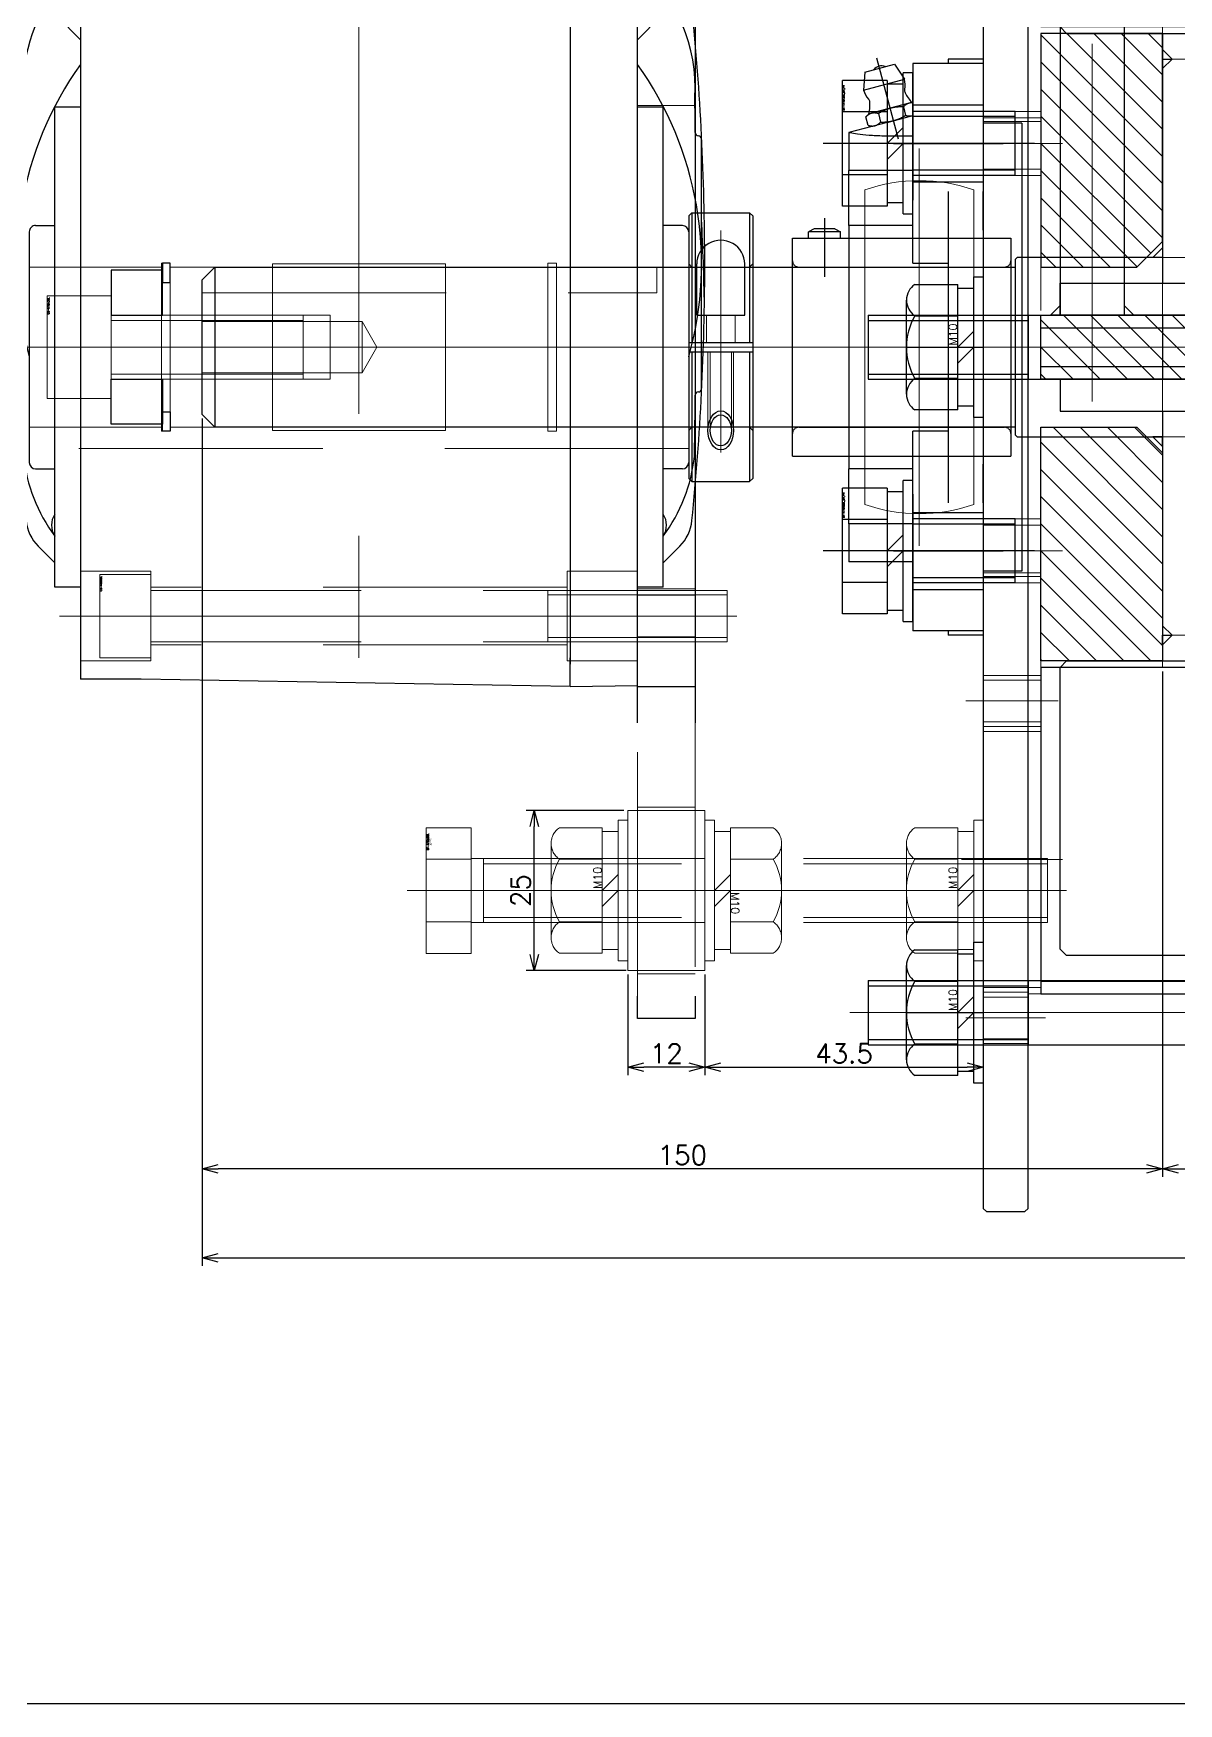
# Model space of a CAD drawing. Header units: millimetres. Extents: x -16130 to 36813, y -8099 to 27484.
# Drawn here: x 23289.6 to 23468.5, y 16775.7 to 17036.5 of the extents above; entities that cross this region are included whole.
import ezdxf

# ---------------------------------------------------------------- set-up
doc = ezdxf.new("R2010")
doc.units = ezdxf.units.MM
doc.header["$LTSCALE"] = 6
doc.header["$PDMODE"] = 99
doc.header["$PDSIZE"] = 1
doc.linetypes.add('CENTER2', pattern=[28.575, 19.05, -3.175, 3.175, -3.175])
doc.linetypes.add('HIDDEN', pattern=[9.525, 6.35, -3.175])
for name, color, linetype, lineweight in [('01_NORMAL', 7, 'Continuous', 25), ('04_HIDDEN', 2, 'HIDDEN', 13), ('05_CENTER', 4, 'CENTER2', 13), ('08_DIM', 3, 'Continuous', 13)]:
    doc.layers.add(name, color=color, linetype=linetype, lineweight=lineweight)
doc.layers.add('10_DRAFT', color=8, linetype='Continuous', lineweight=0, plot=False)
doc.layers.add('HIDDEN', color=3, linetype='HIDDEN')
doc.styles.add('KSS_TXT', font='txt.shx', dxfattribs={"bigfont": 'extfont2.shx'})
doc.styles.add('KSS_TXT_L', font='txt.shx', dxfattribs={"height": 3, "bigfont": 'extfont2.shx'})
doc.dimstyles.new('KSS_DIM', dxfattribs={"dimtxt": 3, "dimasz": 2.5, "dimexe": 1.25, "dimexo": 0.625, "dimtad": 1, "dimdsep": 46, "dimtxsty": 'KSS_TXT', "dimblk": 'OPEN30', "dimcen": 0, "dimazin": 2, "dimtfac": 0.75, "dimtmove": 0, "dimatfit": 3, "dimldrblk": 'OPEN30', "dimfxl": 1, "dimtolj": 1, "dimarcsym": 0})

# ---------------------------------------------------------------- blocks, each defined once
blk = doc.blocks.new('A$C3AF81C96_1_1_1')
for p, q in [((-4, 49), (-4, 10)), ((144, 10), (144, 49)), ((-4, -10), (-4, -49)), ((144, -49), (144, -10))]:
    blk.add_line(p, q)
at = {"color": 0}
for p, q in [((-154, 10.5), (-152, 12.5)), ((-154, -10.5), (-154, 10.5)), ((-152, 12.5), (-27, 12.5)), ((-152, 12.5), (-152, -12.5)), ((27.5, 12.5), (27, 12)), ((27, 10), (27, 12)), ((27, 12), (33, 12)), ((27.5, 12.5), (32.5, 12.5)), ((33, 12), (32.5, 12.5)), ((33, 12), (33, 10)), ((107.5, 12.5), (107, 12)), ((107, 10), (107, 12)), ((107, 12), (113, 12)), ((107.5, 12.5), (112.5, 12.5)), ((113, 12), (112.5, 12.5)), ((113, 12), (113, 10)), ((207, 12.5), (207, -12.5)), ((-4, 5), (-4, -5)), ((144, 5), (144, -5)), ((27, -10), (27, -12)), ((33, -12), (33, -10)), ((107, -10), (107, -12)), ((113, -12), (113, -10)), ((-152, -12.5), (-154, -10.5)), ((-27, -12.5), (-152, -12.5)), ((27, -12), (33, -12)), ((27.5, -12.5), (27, -12)), ((27.5, -12.5), (32.5, -12.5)), ((33, -12), (32.5, -12.5)), ((107, -12), (113, -12)), ((107.5, -12.5), (107, -12)), ((107.5, -12.5), (112.5, -12.5)), ((113, -12), (112.5, -12.5))]:
    blk.add_line(p, q, dxfattribs=at)
for points in [[(159, 95), (-19, 95), (-20, 94), (-20, 50), (-19, 49), (159, 49), (160, 50), (160, 94)], [(-20, 10), (160, 10), (160, 5), (-20, 5)], [(-20, -10), (160, -10), (160, -5), (-20, -5)], [(159, -95), (-19, -95), (-20, -94), (-20, -50), (-19, -49), (159, -49), (160, -50), (160, -94)]]:
    blk.add_lwpolyline(points, close=True, dxfattribs=at)
at = {"color": 3}
for points in [[(-4, 45), (-2.5, 45), (-4, 46.5), (-4, 46.5)], [(-4, 45), (-2.5, 45), (-4, 43.5), (-4, 43.5)], [(144, 45), (142.5, 45), (144, 46.5), (144, 46.5)], [(144, 45), (142.5, 45), (144, 43.5), (144, 43.5)], [(-4, 14), (-5.5, 14), (-4, 15.5), (-4, 15.5)], [(144, 14), (145.5, 14), (144, 15.5), (144, 15.5)], [(-4, -14), (-5.5, -14), (-4, -15.5), (-4, -15.5)], [(144, -14), (145.5, -14), (144, -15.5), (144, -15.5)], [(-4, -45), (-2.5, -45), (-4, -43.5), (-4, -43.5)], [(144, -45), (142.5, -45), (144, -43.5), (144, -43.5)], [(-4, -45), (-2.5, -45), (-4, -46.5), (-4, -46.5)], [(144, -45), (142.5, -45), (144, -46.5), (144, -46.5)]]:
    blk.add_lwpolyline(points, close=True, dxfattribs=at)
at = {"color": 0}
for points in [[(-4, 14), (-26.7, 14), (-27, 13.7), (-27, -13.7), (-26.7, -14), (-4, -14)], [(144, 14), (166.7, 14), (167, 13.7), (167, -13.7), (166.7, -14), (144, -14)], [(167, 12.5), (207, 12.5), (209, 10.5), (209, -10.5), (207, -12.5), (167, -12.5)]]:
    blk.add_lwpolyline(points, dxfattribs=at)
for centre in [(30, 70), (110, 70), (30, -70), (110, -70)]:
    blk.add_circle(centre, 3, dxfattribs=at)
at = {"layer": '04_HIDDEN'}
for p, q in [((144, 50), (-4, 50)), ((-4, 50), (-4, 49)), ((144, 50), (144, 49)), ((-4, 45), (1, 45)), ((1, 45), (1, -45)), ((139, 45), (139, -45)), ((144, 45), (139, 45)), ((139, 42.7), (1, 42.7)), ((-4, 14), (1, 14)), ((144, 14), (139, 14)), ((-83, 8.5), (-83, 12.5)), ((-154, 8.5), (-83, 8.5)), ((-4, 10), (-4, 5)), ((27, 10), (27, -10)), ((33, 10), (33, -10)), ((107, 10), (107, -10)), ((113, 10), (113, -10)), ((144, 10), (144, 5)), ((-154, 5), (-134, 5)), ((-154, 4), (-129, 4)), ((-134, -5), (-134, 5)), ((-129, -4), (-129, 4)), ((-129, 4), (-126.69, 0)), ((-126.69, 0), (-129, -4)), ((-154, -4), (-129, -4)), ((-154, -5), (-134, -5)), ((-4, -10), (-4, -5)), ((144, -10), (144, -5)), ((-4, -14), (1, -14)), ((144, -14), (139, -14)), ((139, -42.7), (1, -42.7)), ((-4, -45), (1, -45)), ((144, -45), (139, -45)), ((-4, -50), (-4, -49)), ((144, -50), (144, -49)), ((144, -50), (-4, -50))]:
    blk.add_line(p, q, dxfattribs=at)
for points in [[(1, 15), (139, 15)], [(139, -15), (1, -15)]]:
    blk.add_lwpolyline(points, dxfattribs=at)
for points in [[(20, 5), (40, 5), (40, -5), (20, -5)], [(120, 5), (100, 5), (100, -5), (120, -5)]]:
    blk.add_lwpolyline(points, close=True, dxfattribs=at)
for centre in [(30, 70), (110, 70), (30, -70), (110, -70)]:
    blk.add_circle(centre, 10, dxfattribs=at)
at = {"layer": '05_CENTER'}
for p, q in [((70, -100.5), (70, 100.5)), ((30, 57), (30, 83)), ((110, 57), (110, 83)), ((17, 70), (43, 70)), ((123, 70), (97, 70)), ((30, -14.51), (30, 14.51)), ((110, -14.51), (110, 14.51)), ((-156.79, 0), (212.93, 0)), ((30, -57), (30, -83)), ((110, -57), (110, -83)), ((17, -70), (43, -70)), ((123, -70), (97, -70))]:
    blk.add_line(p, q, dxfattribs=at)
at = {"layer": '08_DIM'}
for points in [[(27, 10), (25.5, 10), (25.5, 10), (27, 11.5)], [(33, 10), (34.5, 10), (34.5, 10), (33, 11.5)], [(107, 10), (105.5, 10), (105.5, 10), (107, 11.5)], [(113, 10), (114.5, 10), (114.5, 10), (113, 11.5)], [(27, -10), (25.5, -10), (25.5, -10), (27, -11.5)], [(33, -10), (34.5, -10), (34.5, -10), (33, -11.5)], [(107, -10), (105.5, -10), (105.5, -10), (107, -11.5)], [(113, -10), (114.5, -10), (114.5, -10), (113, -11.5)]]:
    blk.add_lwpolyline(points, close=True, dxfattribs=at)
blk = doc.blocks.new('_Open30')
at = {"color": 0, "linetype": 'ByBlock', "lineweight": -2}
for p, q in [((-1, 0.27), (0, 0)), ((0, 0), (-1, -0.27)), ((0, 0), (-1, 0))]:
    blk.add_line(p, q, dxfattribs=at)
blk = doc.blocks.new('*D3611')
at = {"layer": '08_DIM', "color": 0, "lineweight": -2, "transparency": 16777216}
for p, q in [((23465.98, 16936.91), (23465.98, 16857.98)), ((23613.98, 16936.91), (23613.98, 16857.98)), ((23468.48, 16859.23), (23611.48, 16859.23))]:
    blk.add_line(p, q, dxfattribs=at)
at = {"layer": 'Defpoints', "color": 0, "transparency": 16777216}
for p in [(23465.98, 16937.53), (23613.98, 16937.53), (23613.98, 16859.23)]:
    blk.add_point(p, dxfattribs=at)
at = {"layer": '08_DIM', "color": 0, "lineweight": -2, "transparency": 16777216, "xscale": 2.5, "yscale": 2.5, "zscale": 2.5, "rotation": 180}
blk.add_blockref('_Open30', (23465.98, 16859.23), dxfattribs=at)
at = {"layer": '08_DIM', "color": 0, "lineweight": -2, "transparency": 16777216, "xscale": 2.5, "yscale": 2.5, "zscale": 2.5}
blk.add_blockref('_Open30', (23613.98, 16859.23), dxfattribs=at)
at = {"layer": '08_DIM', "color": 0, "transparency": 16777216, "insert": (23539.98, 16861.35), "char_height": 3, "attachment_point": 5, "style": 'KSS_TXT'}
blk.add_mtext('\\A1;148', dxfattribs=at)
blk = doc.blocks.new('*D3615')
at = {"layer": '08_DIM', "color": 0, "lineweight": -2, "transparency": 16777216}
for p, q in [((23315.98, 16976.41), (23315.98, 16857.98)), ((23465.98, 16936.91), (23465.98, 16857.98)), ((23463.48, 16859.23), (23318.48, 16859.23))]:
    blk.add_line(p, q, dxfattribs=at)
at = {"layer": 'Defpoints', "color": 0, "transparency": 16777216}
for p in [(23315.98, 16977.03), (23465.98, 16937.53), (23315.98, 16859.23)]:
    blk.add_point(p, dxfattribs=at)
at = {"layer": '08_DIM', "color": 0, "lineweight": -2, "transparency": 16777216, "xscale": 2.5, "yscale": 2.5, "zscale": 2.5, "rotation": 180}
blk.add_blockref('_Open30', (23315.98, 16859.23), dxfattribs=at)
at = {"layer": '08_DIM', "color": 0, "lineweight": -2, "transparency": 16777216, "xscale": 2.5, "yscale": 2.5, "zscale": 2.5}
blk.add_blockref('_Open30', (23465.98, 16859.23), dxfattribs=at)
at = {"layer": '08_DIM', "color": 0, "transparency": 16777216, "insert": (23390.98, 16861.35), "char_height": 3, "attachment_point": 5, "style": 'KSS_TXT'}
blk.add_mtext('\\A1;150', dxfattribs=at)
blk = doc.blocks.new('*D3616')
at = {"layer": '08_DIM', "color": 0, "lineweight": -2, "transparency": 16777216}
for p, q in [((23315.98, 16976.41), (23315.98, 16844.06)), ((23678.98, 16976.41), (23678.98, 16844.06)), ((23318.48, 16845.31), (23676.48, 16845.31))]:
    blk.add_line(p, q, dxfattribs=at)
at = {"layer": 'Defpoints', "color": 0, "transparency": 16777216}
for p in [(23315.98, 16977.03), (23678.98, 16977.03), (23678.98, 16845.31)]:
    blk.add_point(p, dxfattribs=at)
at = {"layer": '08_DIM', "color": 0, "lineweight": -2, "transparency": 16777216, "xscale": 2.5, "yscale": 2.5, "zscale": 2.5, "rotation": 180}
blk.add_blockref('_Open30', (23315.98, 16845.31), dxfattribs=at)
at = {"layer": '08_DIM', "color": 0, "lineweight": -2, "transparency": 16777216, "xscale": 2.5, "yscale": 2.5, "zscale": 2.5}
blk.add_blockref('_Open30', (23678.98, 16845.31), dxfattribs=at)
at = {"layer": '08_DIM', "color": 0, "transparency": 16777216, "insert": (23497.48, 16847.44), "char_height": 3, "attachment_point": 5, "style": 'KSS_TXT'}
blk.add_mtext('\\A1;363', dxfattribs=at)
blk = doc.blocks.new('GM-SHYF-RH 0.2kW、1／30、200V、60Hzc')
at = {"color": 0}
for p, q in [((18.5, 52.99), (8, 52.81)), ((8, 52.81), (8, -73.81)), ((18.5, 53.01), (18.5, 48.5)), ((18.5, 53), (85.5, 51.83)), ((85.5, 51.83), (95, 51.83)), ((95, -59.28), (95, 51.83)), ((18.5, -64.89), (18.5, 49.51)), ((4, 37.5), (4, -37.5)), ((4, 37.5), (8, 37.5)), ((95, 37.49), (99, 37.49)), ((99, 37.49), (99, -37.49)), ((4, 33.69), (1.41, 31.1)), ((99, 33.69), (101.59, 31.1)), ((1, 19), (4, 19)), ((102, 19), (99, 19)), ((0, -18), (0, 18)), ((103, -18), (103, 18)), ((-2, 6.5), (-2, -32.5)), ((105, -32.5), (105, 7.01)), ((1, -19), (4, -19)), ((102, -19), (99, -19)), ((4, -37.5), (8, -37.5)), ((95, -37.49), (99, -37.49)), ((8, -48.01), (4.35, -51.67)), ((95, -48.01), (98.65, -51.67)), ((8, -63.69), (1.41, -57.1)), ((95, -63.69), (101.59, -57.1)), ((95, -72.85), (95, -59.28)), ((18.5, -74.02), (18.5, -64.89)), ((18.5, -74.02), (18.5, -69.51)), ((18.5, -74.02), (85.5, -72.85)), ((81.5, -72.92), (81.5, -93.94)), ((85.5, -72.85), (95, -72.85)), ((19.25, -74), (8, -73.81)), ((21.5, -73.97), (21.5, -93.94)), ((49, -99.99), (49, -100.5)), ((49, -100.5), (54, -100.5)), ((54, -99.99), (54, -100.5))]:
    blk.add_line(p, q, dxfattribs=at)
for centre, radius, start, end in [((24, 14.5), 25, 143.1301, 174.2698), ((6.08, 26.43), 6.6, 135, 174.2563), ((6.47, 27.79), 3, 145.3407, 214.6593), ((96.53, 27.79), 3, 325.3407, 34.6593), ((79, 14.5), 25, 5.7302, 36.8699), ((96.92, 26.43), 6.6, 5.7437, 45), ((398.1, -13), 400.6, 174.2563, 180), ((-295.1, -13), 400.6, 0, 5.7437), ((1, 18), 1, 90, 180), ((102, 18), 1, 0, 90), ((399, 7), 400, 178.568, 179.9285), ((-296, 7), 400, 0.053, 1.432), ((-1.5, 6.5), 0.5, 90, 180), ((-1.5, 7.5), 0.5, 270, 0), ((104.5, 7.5), 0.5, 180, 270), ((104.5, 6.5), 0.5, 0, 90), ((51.5, -13), 53.5, 164.2841, 215.6016), ((51.5, -13), 53.5, 324.3984, 15.7159), ((398.1, -13), 400.6, 179.0703, 180), ((398.1, 0), 400.6, 180.9297, 182.8629), ((-295.1, 0), 400.6, 357.1371, 359.0703), ((398.1, -13), 400.6, 180, 185.7437), ((1, -18), 1, 180, 270), ((102, -18), 1, 270, 0), ((-1.5, -32.5), 0.5, 180, 270), ((-1.5, -33.5), 0.5, 0, 90), ((399, -33), 400, 180.0715, 180.8595), ((-295.1, -13), 400.6, 354.2563, 357.1371), ((-296, -33), 400, 358.568, 359.9285), ((104.5, -33.5), 0.5, 90, 180), ((104.5, -32.5), 0.5, 270, 0), ((24, -40.5), 25, 176.5614, 230.2082), ((79, -40.5), 25, 309.7918, 354.2698), ((6.47, -53.79), 3, 135, 217.1625), ((96.53, -53.79), 3, 322.8375, 45), ((6.08, -52.43), 6.6, 185.7437, 225), ((96.92, -52.43), 6.6, 315, 354.2563), ((8.41, -56.02), 3, 224.8696, 262.1781), ((94.59, -56.02), 3, 277.8219, 315.1304), ((26.5, -93.94), 5, 180, 265.1386), ((76.5, -93.94), 5, 274.8614, 0), ((51.5, 200), 300, 265.1386, 274.8614)]:
    blk.add_arc(centre, radius, start, end, dxfattribs=at)
at = {"layer": '04_HIDDEN', "color": 0}
for p, q in [((8, 49), (19, 49)), ((19, 35), (19, 49)), ((84, 35), (84, 49)), ((95, 49), (84, 49)), ((19, 46.5), (84, 46.5)), ((19, 37.5), (84, 37.5)), ((8, 35), (19, 35)), ((95, 35), (84, 35)), ((0, 15.8), (103, 15.8)), ((20.65, 13.1), (22, 13.1)), ((20.65, -13.1), (20.65, 13.1)), ((22, -13.1), (22, 13.1)), ((82.35, 13.1), (81, 13.1)), ((81, -13.1), (81, 13.1)), ((82.35, -13.1), (82.35, 13.1)), ((0, 12.5), (20.65, 12.5)), ((22, 12.5), (38, 12.5)), ((38, -13), (38, 13)), ((38, 13), (65, 13)), ((65, -13), (65, 13)), ((65, 12.5), (81, 12.5)), ((82.35, 12.5), (103, 12.5)), ((0, -12.5), (20.65, -12.5)), ((22, -12.5), (38, -12.5)), ((38, -13), (65, -13)), ((65, -12.5), (81, -12.5)), ((82.35, -12.5), (103, -12.5)), ((20.65, -13.1), (22, -13.1)), ((82.35, -13.1), (81, -13.1)), ((8, -56), (19, -56)), ((19, -70), (19, -56)), ((95, -56), (84, -56)), ((84, -70), (84, -56)), ((19, -58.5), (84, -58.5)), ((19, -67.5), (84, -67.5)), ((8, -70), (19, -70)), ((95, -70), (84, -70))]:
    blk.add_line(p, q, dxfattribs=at)
at = {"layer": '05_CENTER', "color": 0}
for p, q in [((51.5, -103.88), (51.5, 55.94)), ((4.75, 42), (98.25, 42)), ((-7.65, 0), (110.65, 0)), ((4.75, -63), (98.25, -63))]:
    blk.add_line(p, q, dxfattribs=at)
blk = doc.blocks.new('FWSSS-D24-V10.0-T8.0a')
at = {"color": 0}
for points in [[(0, 5), (8, 5), (8, 12), (0, 12)], [(0, -5), (8, -5), (8, -12), (0, -12)]]:
    blk.add_lwpolyline(points, close=True, dxfattribs=at)
at = {"layer": '10_DRAFT'}
blk.add_line((0, 0), (8, 0), dxfattribs=at)
blk = doc.blocks.new('RTWS25a')
at = {"color": 0}
for points in [[(0, 13.1), (1.2, 13.1), (1.2, 10.1), (0, 10.1)], [(0, -13.1), (1.2, -13.1), (1.2, -10.1), (0, -10.1)]]:
    blk.add_lwpolyline(points, close=True, dxfattribs=at)
at = {"layer": '10_DRAFT'}
blk.add_line((1.2, 0), (0, 0), dxfattribs=at)
blk = doc.blocks.new('A$C7C3766F9_1_1_1')
at = {"color": 0, "linetype": 'CENTER2'}
blk.add_line((0, -31.5), (0, 11.5), dxfattribs=at)
at = {"color": 0}
for p, q in [((8, 10), (-8, 10)), ((-8, 10), (-8, 0)), ((8, 0), (8, 10)), ((8, 0), (-8, 0))]:
    blk.add_line(p, q, dxfattribs=at)
at = {"color": 0, "linetype": 'HIDDEN'}
for p, q in [((-5, -30), (-5, 0)), ((-4.19, -30), (-4.19, 0)), ((4.19, -30), (4.19, 0)), ((5, -30), (5, 0)), ((-5, -30), (5, -30))]:
    blk.add_line(p, q, dxfattribs=at)
at = {"layer": '10_DRAFT', "style": 'KSS_TXT_L'}
blk.add_text('CS-M10x30L', height=0.3, dxfattribs=at).set_placement((5.13, 9.66))
blk = doc.blocks.new('A$C39D95BAC')
at = {"color": 0}
for p, q in [((6.5, 8), (-6.5, 8)), ((-6.5, 8), (-6.5, 0)), ((6.5, 0), (6.5, 8)), ((6.5, 0), (-6.5, 0))]:
    blk.add_line(p, q, dxfattribs=at)
at = {"color": 0, "linetype": 'CENTER2'}
blk.add_line((0, -91.5), (0, 9.5), dxfattribs=at)
at = {"color": 0, "linetype": 'HIDDEN'}
for p, q in [((-4, -90), (-4, 0)), ((4, -90), (4, 0)), ((-4, -62), (4, -62)), ((-3.32, -90), (-3.32, -62)), ((3.32, -90), (3.32, -62)), ((-4, -90), (4, -90))]:
    blk.add_line(p, q, dxfattribs=at)
at = {"layer": '10_DRAFT', "style": 'KSS_TXT_L'}
blk.add_text('CS-M8x90L', height=0.3, dxfattribs=at).set_placement((3.86, 7.66))
blk = doc.blocks.new('SCSPJ25-10c')
at = {"color": 0}
for p, q in [((-21, -0.5), (-20.5, 0)), ((20.5, 0), (-20.5, 0)), ((-0.75, 0), (-0.75, -10)), ((0.75, 0), (0.75, -10)), ((21, -0.5), (20.5, 0)), ((-0.75, -0.5), (-21, -0.5)), ((-21, -0.5), (-21, -9.5)), ((0, 0), (0, 0)), ((21, -0.5), (0.75, -0.5)), ((5, -1.25), (12.99, -1.25)), ((5, -1.25), (5, -8.75)), ((21, -0.5), (21, -9.5)), ((-0.75, -9.5), (-21, -9.5)), ((-21, -9.5), (-20.5, -10)), ((20.5, -10), (-20.5, -10)), ((21, -9.5), (0.75, -9.5)), ((5, -8.75), (12.99, -8.75)), ((21, -9.5), (20.5, -10))]:
    blk.add_line(p, q, dxfattribs=at)
blk.add_ellipse((12.99, -5), major_axis=(0, -3.75), ratio=0.985617, start_param=0, end_param=3.141593, dxfattribs=at)
for major_axis, ratio in [((3.05, 0), 0.655077), ((2.43, 0), 0.679752)]:
    blk.add_ellipse((-12.99, -5), major_axis=major_axis, ratio=ratio, dxfattribs=at)
at = {"layer": '04_HIDDEN', "color": 0}
for p, q in [((-13, 0), (-12.5, -0.5)), ((13, 0), (12.5, -0.5)), ((-12.5, -0.5), (-12.5, -9.5)), ((11, 0), (11, 0)), ((12.5, -0.5), (12.5, -9.5)), ((-12.99, -3), (-0.75, -3)), ((-12.99, -3.35), (-0.75, -3.35)), ((0.75, -2.75), (5, -2.75)), ((-12.99, -6.65), (-0.75, -6.65)), ((-12.99, -7), (-0.75, -7)), ((0.75, -7.25), (5, -7.25)), ((-12.5, -9.5), (-13, -10)), ((12.5, -9.5), (13, -10))]:
    blk.add_line(p, q, dxfattribs=at)
at = {"layer": '05_CENTER', "color": 0}
blk.add_line((-16.45, -5), (18.24, -5), dxfattribs=at)
at = {"layer": '10_DRAFT'}
blk.add_line((0, 0), (0, -10), dxfattribs=at)
blk = doc.blocks.new('A$C684A822A')
h = blk.add_hatch()
h.set_pattern_fill('_USER', color=0, scale=3, angle=45, style=0, pattern_type=0)
h.set_pattern_definition([(45, (-20851.213, -18042.5643), (-2.12132034, 2.12132034), [])])
h.paths.add_polyline_path([(19, 49), (0, 49), (0, 16.5), (4, 12.5), (19, 12.5)])
h.paths.add_polyline_path([(0, -49), (19, -49), (19, -12.5), (4, -12.5), (0, -16.5)])
at = {"color": 0}
for points in [[(0, 49), (19, 49), (19, 12.5), (4, 12.5), (0, 16.5)], [(0, -49), (19, -49), (19, -12.5), (4, -12.5), (0, -16.5)]]:
    blk.add_lwpolyline(points, close=True, dxfattribs=at)
at = {"layer": '10_DRAFT'}
blk.add_line((0, 0), (19, 0), dxfattribs=at)
blk = doc.blocks.new('A$C20FD3695_1_1_1')
h = blk.add_hatch()
h.set_pattern_fill('_USER', color=0, scale=3, angle=315, pattern_type=0)
h.set_pattern_definition([(315, (-23511.2523, 23029.7587), (2.12132034, 2.12132034), [])])
h.paths.add_polyline_path([(123, -0.5), (123, -0.5), (123, 9.5), (-63, 9.5), (-63, -0.5), (-63, -0.5)])
at = {"color": 0}
for p, q in [((-63, 7.5), (123, 7.5)), ((-63, 1.5), (123, 1.5))]:
    blk.add_line(p, q, dxfattribs=at)
blk.add_lwpolyline([(-63, 9.5), (123, 9.5), (123, -0.5), (-63, -0.5)], close=True, dxfattribs=at)
at = {"layer": '04_HIDDEN', "color": 0}
for p, q in [((-21, 9.5), (-21, -0.5)), ((1, 9.5), (1, -0.5)), ((59, 9.5), (59, -0.5)), ((81, 9.5), (81, -0.5))]:
    blk.add_line(p, q, dxfattribs=at)
at = {"layer": '05_CENTER', "color": 0}
for p, q in [((-10, 12.23), (-10, -2.88)), ((70, 12.23), (70, -2.88))]:
    blk.add_line(p, q, dxfattribs=at)
blk = doc.blocks.new('A$C04E828C6_1_1_1')
at = {"color": 0}
for p, q in [((-63, 28), (123, 28)), ((-21, -1), (-21, -21)), ((1, -1), (1, -21)), ((59, -1), (59, -21)), ((81, -1), (81, -21))]:
    blk.add_line(p, q, dxfattribs=at)
for points in [[(-21, -21), (-63, -21), (-63, 30), (123, 30), (123, -21), (81, -21)], [(59, -21), (1, -21)]]:
    blk.add_lwpolyline(points, dxfattribs=at)
for centre in [(-10, -1), (70, -1)]:
    blk.add_arc(centre, 11, 0, 180, dxfattribs=at)
at = {"layer": '05_CENTER'}
for p, q in [((-10, -25), (-10, 15)), ((70, -25), (70, 15)), ((-26, -1), (6, -1)), ((54, -1), (86, -1))]:
    blk.add_line(p, q, dxfattribs=at)
blk = doc.blocks.new('A$C092D7ACD_1_1_1')
at = {"color": 0}
blk.add_lwpolyline([(6.5, 135), (0.5, 135), (0, 134.5), (0, -134.5), (0.5, -135), (6.5, -135), (7, -134.5), (7, 134.5)], close=True, dxfattribs=at)
at = {"layer": '04_HIDDEN'}
for p, q in [((9, 36.82), (0, 36.82)), ((9, 35.82), (0, 35.82)), ((9, 27.82), (0, 27.82)), ((9, 26.82), (0, 26.82)), ((9, -26.82), (0, -26.82)), ((9, -27.82), (0, -27.82)), ((9, -35.82), (0, -35.82)), ((9, -36.82), (0, -36.82)), ((9, -51.25), (0, -51.25)), ((9, -52), (0, -52)), ((9, -58.5), (0, -58.5)), ((9, -59.25), (0, -59.25)), ((7, -100.75), (0, -100.75)), ((7, -101.5), (0, -101.5)), ((7, -101), (9, -101)), ((7, -108), (0, -108)), ((7, -108.75), (0, -108.75))]:
    blk.add_line(p, q, dxfattribs=at)
at = {"layer": '04_HIDDEN', "color": 9}
for p, q in [((0, 35.25), (9, 35.25)), ((0, -35.25), (9, -35.25)), ((9, -60), (0, -60)), ((9, -100), (0, -100))]:
    blk.add_line(p, q, dxfattribs=at)
at = {"layer": '04_HIDDEN'}
blk.add_lwpolyline([(9, 101), (9, -101)], dxfattribs=at)
at = {"layer": '05_CENTER'}
for p, q in [((12.39, 31.82), (-3.39, 31.82)), ((12.39, -31.82), (-3.39, -31.82)), ((11.71, -55.25), (-2.71, -55.25)), ((12.39, -80), (-3.39, -80)), ((11.2, -103.92), (-4.07, -103.92)), ((9.71, -104.75), (-2.71, -104.75))]:
    blk.add_line(p, q, dxfattribs=at)
at = {"layer": '10_DRAFT'}
blk.add_line((9, 0), (0, 0), dxfattribs=at)
blk = doc.blocks.new('A$C68084CB7_1_1_1')
at = {"color": 0}
for p, q in [((-5, 215), (-5, 50.99)), ((5, 215), (-5, 215)), ((-4.19, 215), (-4.19, 175)), ((4.19, 215), (4.19, 175)), ((5, 215), (5, 70.71)), ((5, 175), (-5, 175))]:
    blk.add_line(p, q, dxfattribs=at)
at = {"layer": '04_HIDDEN'}
for p, q in [((5, 70.71), (5, 5)), ((-5, 50.99), (-5, 5)), ((5, 5), (-5, 5))]:
    blk.add_line(p, q, dxfattribs=at)
at = {"layer": '05_CENTER'}
for p, q in [((0, 218.8), (0, -8.49)), ((0, 196.64), (0, 173.31))]:
    blk.add_line(p, q, dxfattribs=at)
blk = doc.blocks.new('M10Nza_1_1_1_1_1')
at = {"color": 0}
for p, q in [((-9.8, 4), (-9.8, 10.69)), ((-7.35, 12), (7.35, 12)), ((-4.9, 4), (-4.9, 10.69)), ((4.9, 10.69), (4.9, 4)), ((9.8, 10.69), (9.8, 4)), ((-9.8, 4), (9.8, 4)), ((-9.2, 1.5), (-9.2, 4)), ((0, 1.5), (-2.5, 4)), ((0, 4), (2.5, 1.5)), ((9.2, 4), (9.2, 1.5))]:
    blk.add_line(p, q, dxfattribs=at)
at = {"color": 0, "linetype": 'CENTER2'}
blk.add_line((0, 12), (0, 0), dxfattribs=at)
at = {"color": 0}
blk.add_lwpolyline([(-11, 1.5), (11, 1.5), (11, 0), (-11, 0)], close=True, dxfattribs=at)
for centre, radius, start, end in [((-7.35, 9.06), 2.94, 33.626, 146.374), ((0, 2.2), 9.8, 60, 120), ((7.35, 9.06), 2.94, 33.626, 146.374)]:
    blk.add_arc(centre, radius, start, end, dxfattribs=at)
at = {"layer": '10_DRAFT', "style": 'KSS_TXT'}
blk.add_text('M10', height=1.25, dxfattribs=at).set_placement((0.26, 4.12))
blk = doc.blocks.new('A$C680612B7_1_1_1')
at = {"color": 0}
for p, q in [((-120, 5), (120, 5)), ((-120, 5), (-120, -5)), ((-120, 4.19), (-95, 4.19)), ((-95, 5), (-95, -5)), ((95, 5), (95, -5)), ((120, 4.19), (95, 4.19)), ((120, 5), (120, -5)), ((-120, -4.19), (-95, -4.19)), ((-120, -5), (120, -5)), ((120, -4.19), (95, -4.19))]:
    blk.add_line(p, q, dxfattribs=at)
at = {"layer": '05_CENTER'}
blk.add_line((-122.85, 0), (122.85, 0), dxfattribs=at)
blk = doc.blocks.new('A$C68084E22_1_1_1')
at = {"color": 3}
for points in [[(-90, 5), (-91.5, 5), (-90, 6.5), (-90, 6.5)], [(-80, 5), (-78.5, 5), (-80, 6.5), (-80, 6.5)], [(80, 5), (78.5, 5), (80, 6.5), (80, 6.5)], [(90, 5), (91.5, 5), (90, 6.5), (90, 6.5)]]:
    blk.add_lwpolyline(points, close=True, dxfattribs=at)
at = {"layer": '01_NORMAL'}
for p, q in [((-90, 70.71), (-90, 5)), ((90, 70.71), (90, 5)), ((-80, 50.99), (-80, 5)), ((80, 50.99), (80, 5))]:
    blk.add_line(p, q, dxfattribs=at)
at = {"layer": '10_DRAFT'}
blk.add_line((0, -3.36), (0, 3.36), dxfattribs=at)
at = {"xscale": -1}
blk.add_blockref('A$C68084CB7_1_1_1', (-85, 0), dxfattribs=at)
for name, p in [('A$C68084CB7_1_1_1', (85, 0)), ('M10Nza_1_1_1_1_1', (-85, 190)), ('M10Nza_1_1_1_1_1', (85, 190))]:
    blk.add_blockref(name, p)
for p, rotation in [((-102, 0), 89.99999999999999), ((102, 0), 270)]:
    blk.add_blockref('M10Nza_1_1_1_1_1', p, dxfattribs=dict(rotation=rotation))
at = {"layer": '01_NORMAL'}
blk.add_blockref('A$C680612B7_1_1_1', (0, 0), dxfattribs=at)
blk = doc.blocks.new('A$C680831B6_1_1_1')
blk.add_blockref('A$C680612B7_1_1_1', (0, 0))
at = {"layer": '01_NORMAL'}
for p, rotation in [((-102, 0), 89.99999999999999), ((102, 0), 270)]:
    blk.add_blockref('M10Nza_1_1_1_1_1', p, dxfattribs=dict(at, rotation=rotation))
blk = doc.blocks.new('A$C684CBCB5')
at = {"color": 0}
blk.add_line((0, -53), (9, -53), dxfattribs=at)
for points in [[(0, -58.65), (0, 74), (9, 74), (9, -58.65)], [(9, -101.35), (9, -104.85), (0, -104.85), (0, -101.35)]]:
    blk.add_lwpolyline(points, dxfattribs=at)
at = {"layer": '04_HIDDEN'}
for p, q in [((9, 67), (0, 67)), ((9, 66.25), (0, 66.25)), ((9, 59.75), (0, 59.75)), ((9, 59), (0, 59)), ((9, -38), (0, -38)), ((9, -38.75), (0, -38.75)), ((9, -45.25), (0, -45.25)), ((9, -46), (0, -46))]:
    blk.add_line(p, q, dxfattribs=at)
at = {"layer": '04_HIDDEN', "color": 9}
for p, q in [((9, 37.75), (0, 37.75)), ((9, -37.75), (0, -37.75))]:
    blk.add_line(p, q, dxfattribs=at)
at = {"layer": '04_HIDDEN', "color": 252}
for p, q in [((9, -71.85), (0, -71.85)), ((9, -97.85), (0, -97.85))]:
    blk.add_line(p, q, dxfattribs=at)
at = {"layer": '04_HIDDEN'}
for points in [[(0, -101.35), (0, -58.65)], [(9, -58.65), (9, -101.35)]]:
    blk.add_lwpolyline(points, dxfattribs=at)
at = {"layer": '05_CENTER'}
for p, q in [((11.71, 63), (-2.71, 63)), ((11.71, -42), (-2.71, -42))]:
    blk.add_line(p, q, dxfattribs=at)
at = {"layer": '10_DRAFT'}
for p, q in [((9, 0), (0, 0)), ((9, -84.85), (0, -84.85))]:
    blk.add_line(p, q, dxfattribs=at)
blk = doc.blocks.new('NCLSS10-25-11.0a')
at = {"color": 0}
for points in [[(12, 5), (0, 5), (0, 12.5), (12, 12.5)], [(12, -5), (0, -5), (0, -12.5), (12, -12.5)]]:
    blk.add_lwpolyline(points, close=True, dxfattribs=at)
at = {"layer": '10_DRAFT'}
blk.add_line((0, 0), (12, 0), dxfattribs=at)
blk = doc.blocks.new('M10Nza_1_1_1_1')
at = {"color": 0}
for p, q in [((-9.8, 4), (-9.8, 10.69)), ((-7.35, 12), (7.35, 12)), ((-4.9, 4), (-4.9, 10.69)), ((4.9, 10.69), (4.9, 4)), ((9.8, 10.69), (9.8, 4)), ((-9.8, 4), (9.8, 4)), ((-9.2, 1.5), (-9.2, 4)), ((0, 1.5), (-2.5, 4)), ((0, 4), (2.5, 1.5)), ((9.2, 4), (9.2, 1.5))]:
    blk.add_line(p, q, dxfattribs=at)
at = {"color": 0, "linetype": 'CENTER2'}
blk.add_line((0, 12), (0, 0), dxfattribs=at)
at = {"color": 0}
blk.add_lwpolyline([(-11, 1.5), (11, 1.5), (11, 0), (-11, 0)], close=True, dxfattribs=at)
for centre, radius, start, end in [((-7.35, 9.06), 2.94, 33.626, 146.374), ((0, 2.2), 9.8, 60, 120), ((7.35, 9.06), 2.94, 33.626, 146.374)]:
    blk.add_arc(centre, radius, start, end, dxfattribs=at)
at = {"layer": '10_DRAFT', "style": 'KSS_TXT'}
blk.add_text('M10', height=1.25, dxfattribs=at).set_placement((0.26, 4.12))
blk = doc.blocks.new('A$C684CC09B')
at = {"color": 0, "linetype": 'CENTER2'}
blk.add_line((0, -93), (0, 10), dxfattribs=at)
at = {"color": 0}
for p, q in [((-9.81, 7), (9.81, 7)), ((-9.81, 0), (-9.81, 7)), ((-4.91, 0), (-4.91, 7)), ((4.91, 0), (4.91, 7)), ((9.81, 0), (9.81, 7)), ((-9.81, 0), (9.81, 0)), ((-5, -90), (-5, 0)), ((5, -90), (5, 0)), ((-4.19, -90), (-4.19, -1.96)), ((4.19, -90), (4.19, -1.96))]:
    blk.add_line(p, q, dxfattribs=at)
at = {"color": 0, "linetype": 'HIDDEN'}
for p, q in [((-5, -1.96), (5, -1.96)), ((-5, -90), (5, -90))]:
    blk.add_line(p, q, dxfattribs=at)
at = {"layer": '10_DRAFT', "style": 'KSS_TXT_L'}
for s, p in [('BT-M10x90L', (6.32, 6.59)), ('全ねじ', (7.03, 6.21))]:
    blk.add_text(s, height=0.3, dxfattribs=at).set_placement(p)
blk = doc.blocks.new('*D3822')
at = {"layer": '08_DIM', "color": 0, "lineweight": -2, "transparency": 16777216}
for p, q in [((23382.48, 16889.55), (23382.48, 16873.86)), ((23394.48, 16889.55), (23394.48, 16873.86)), ((23391.98, 16875.11), (23384.98, 16875.11))]:
    blk.add_line(p, q, dxfattribs=at)
at = {"layer": 'Defpoints', "color": 0, "transparency": 16777216}
for p in [(23382.48, 16890.18), (23394.48, 16890.18), (23382.48, 16875.11)]:
    blk.add_point(p, dxfattribs=at)
at = {"layer": '08_DIM', "color": 0, "lineweight": -2, "transparency": 16777216, "xscale": 2.5, "yscale": 2.5, "zscale": 2.5, "rotation": 180}
blk.add_blockref('_Open30', (23382.48, 16875.11), dxfattribs=at)
at = {"layer": '08_DIM', "color": 0, "lineweight": -2, "transparency": 16777216, "xscale": 2.5, "yscale": 2.5, "zscale": 2.5}
blk.add_blockref('_Open30', (23394.48, 16875.11), dxfattribs=at)
at = {"layer": '08_DIM', "color": 0, "transparency": 16777216, "insert": (23388.48, 16877.23), "char_height": 3, "attachment_point": 5, "style": 'KSS_TXT'}
blk.add_mtext('\\A1;12', dxfattribs=at)
blk = doc.blocks.new('*D3823')
at = {"layer": '08_DIM', "color": 0, "lineweight": -2, "transparency": 16777216}
for p, q in [((23394.48, 16889.55), (23394.48, 16873.86)), ((23437.98, 16889.55), (23437.98, 16873.86)), ((23396.98, 16875.11), (23435.48, 16875.11))]:
    blk.add_line(p, q, dxfattribs=at)
at = {"layer": 'Defpoints', "color": 0, "transparency": 16777216}
for p in [(23394.48, 16890.18), (23437.98, 16890.18), (23437.98, 16875.11)]:
    blk.add_point(p, dxfattribs=at)
at = {"layer": '08_DIM', "color": 0, "lineweight": -2, "transparency": 16777216, "xscale": 2.5, "yscale": 2.5, "zscale": 2.5, "rotation": 180}
blk.add_blockref('_Open30', (23394.48, 16875.11), dxfattribs=at)
at = {"layer": '08_DIM', "color": 0, "lineweight": -2, "transparency": 16777216, "xscale": 2.5, "yscale": 2.5, "zscale": 2.5}
blk.add_blockref('_Open30', (23437.98, 16875.11), dxfattribs=at)
at = {"layer": '08_DIM', "color": 0, "transparency": 16777216, "insert": (23416.23, 16877.23), "char_height": 3, "attachment_point": 5, "style": 'KSS_TXT'}
blk.add_mtext('\\A1;43.5', dxfattribs=at)
blk = doc.blocks.new('*D3824')
at = {"layer": '08_DIM', "color": 0, "lineweight": -2, "transparency": 16777216}
for p, q in [((23381.85, 16915.18), (23366.61, 16915.18)), ((23367.86, 16892.68), (23367.86, 16912.68)), ((23382.2, 16890.18), (23366.61, 16890.18))]:
    blk.add_line(p, q, dxfattribs=at)
at = {"layer": 'Defpoints', "color": 0, "transparency": 16777216}
for p in [(23367.86, 16915.18), (23382.48, 16915.18), (23382.82, 16890.18)]:
    blk.add_point(p, dxfattribs=at)
at = {"layer": '08_DIM', "color": 0, "lineweight": -2, "transparency": 16777216, "xscale": 2.5, "yscale": 2.5, "zscale": 2.5}
for p, rotation in [((23367.86, 16915.18), 90), ((23367.86, 16890.18), 270)]:
    blk.add_blockref('_Open30', p, dxfattribs=dict(at, rotation=rotation))
at = {"layer": '08_DIM', "color": 0, "transparency": 16777216, "insert": (23365.73, 16902.68), "char_height": 3, "attachment_point": 5, "rotation": 90, "style": 'KSS_TXT'}
blk.add_mtext('\\A1;25', dxfattribs=at)
blk = doc.blocks.new('MUCFC205b')
at = {"color": 0, "linetype": 'CENTER2'}
for p, q in [((-13.22, 32.48), (-16.61, 45.11)), ((-14.04, 31.82), (3.08, 31.82)), ((-24.8, 20.13), (-24.8, 10.98)), ((-14.04, -31.82), (3.08, -31.82))]:
    blk.add_line(p, q, dxfattribs=at)
at = {"color": 0}
for p, q in [((-5.5, 45), (-5.5, 44.32)), ((0, 45), (-5.5, 45)), ((0, 45), (0, 44.32)), ((-18.52, 42.96), (-18.69, 40.12)), ((-18.69, 40.12), (-12.31, 41.83)), ((-18.52, 42.96), (-13.88, 44.21)), ((-13.88, 44.21), (-12.31, 41.83)), ((-11, 44.32), (-11, 22.98)), ((0, 44.32), (-11, 44.32)), ((0, 44.32), (0, 24.31)), ((-17.45, 36.52), (-17.9, 36.4)), ((-14.52, 37.31), (-17.45, 36.52)), ((-11.59, 38.09), (-14.52, 37.31)), ((-12.48, 37.53), (-12.13, 36.2)), ((-11.14, 38.21), (-11.59, 38.09)), ((-11.14, 38.21), (-11, 38.18)), ((-11, 37.82), (0, 37.82)), ((-15, 35.11), (-21, 33.5)), ((-17.9, 36.4), (-18.34, 35.96)), ((-17.98, 34.63), (-18.34, 35.96)), ((-17.38, 34.47), (-17.98, 34.63)), ((-16.39, 36.48), (-16.03, 35.15)), ((-15, 35.11), (-11, 36.18)), ((6, 35), (0, 35)), ((6, 35), (6, -35)), ((-21, 33.5), (-21, 27.59)), ((-11, 32.96), (-15, 32.96)), ((-11, 27.59), (-21, 27.59)), ((-21, 19), (-21, 27.59)), ((-11, 25.82), (0, 25.82)), ((-5.5, 24.31), (-5.5, 18.27)), ((0, 18.27), (0, 24.31)), ((-11, 13.14), (-11, 22.98)), ((-26.43, 18.5), (-27.3, 18)), ((-23.17, 18.5), (-26.43, 18.5)), ((-23.17, 18.5), (-22.3, 18)), ((-11, 19), (-21, 19)), ((-21, 19), (-21, -19)), ((-5.5, 18.27), (-5.5, -18.27)), ((0, 18.27), (0, -18.27)), ((-29.8, -17), (-29.8, 17)), ((-29.8, 17), (-21, 17)), ((-22.3, 18), (-27.3, 18)), ((-27.3, 17), (-27.3, 18)), ((-22.3, 17), (-22.3, 18)), ((-11, 13.14), (-5.5, 13.14)), ((-5.5, -13.14), (-11, -13.14)), ((-11, -22.98), (-11, -13.14)), ((-29.8, -17), (-21, -17)), ((-11, -19), (-21, -19)), ((-21, -27.59), (-21, -19)), ((-5.5, -18.27), (-5.5, -24.31)), ((0, -24.31), (0, -18.27)), ((-11, -22.98), (-11, -44.32)), ((-11, -25.82), (0, -25.82)), ((0, -24.31), (0, -44.32)), ((-11, -27.59), (-21, -27.59)), ((-21, -27.59), (-21, -33.5)), ((-11, -33.5), (-21, -33.5)), ((6, -35), (0, -35)), ((-11, -37.82), (0, -37.82)), ((0, -44.32), (-11, -44.32)), ((-5.5, -44.32), (-5.5, -45)), ((0, -44.32), (0, -45)), ((0, -45), (-5.5, -45))]:
    blk.add_line(p, q, dxfattribs=at)
for centre, radius, start, end in [((-15.87, 42.34), 1.59, 69.1961, 140.8039), ((-15.5, 40.98), 3.3, 347.513, 15), ((-15.5, 40.98), 3.3, 195, 222.487), ((-11.5, 40.09), 0.8, 167.513, 206.3466), ((-6.84, 42.4), 6, 206.3466, 224.239), ((-18.52, 38.21), 0.8, 3.6534, 42.487), ((-23.71, 37.88), 6, 345.761, 3.6534)]:
    blk.add_arc(centre, radius, start, end, dxfattribs=at)
at = {"color": 0, "linetype": 'HIDDEN'}
for centre, start, end in [((-28.8, 13.5), 180, 270), ((3.3, 13.5), 270, 0), ((-28.8, -13.5), 90, 180), ((3.3, -13.5), 0, 90)]:
    blk.add_arc(centre, 1, start, end, dxfattribs=at)
at = {"color": 0}
for points, weights in [([(-17.45, 36.52), (-17.9, 36.4), (-18.34, 35.96)], [1, 1.07194812406, 1.06657306684]), ([(-16.39, 36.48), (-16.99, 36.64), (-17.45, 36.52)], [1.06657306684, 1.07194812406, 1]), ([(-14.52, 37.31), (-15.42, 37.06), (-16.39, 36.48)], [1, 1.07194812406, 1.06657306684]), ([(-12.48, 37.53), (-13.61, 37.55), (-14.52, 37.31)], [1.06657306684, 1.07194812406, 1]), ([(-11.59, 38.09), (-12.04, 37.97), (-12.48, 37.53)], [1, 1.07194812406, 1.06657306684]), ([(-11, 38.14), (-11.32, 38.17), (-11.59, 38.09)], [1.05782997359, 1.04224174095, 1]), ([(-17.98, 34.63), (-17.38, 34.47), (-16.93, 34.59)], [1.06657306684, 1.07194812406, 1]), ([(-16.93, 34.59), (-16.47, 34.71), (-16.03, 35.15)], [1, 1.07194812406, 1.06657306684]), ([(-16.03, 35.15), (-14.91, 35.13), (-14, 35.38)], [1.06657306684, 1.07194812406, 1]), ([(-14, 35.38), (-13.09, 35.62), (-12.13, 36.2)], [1, 1.07194812406, 1.06657306684]), ([(-12.13, 36.2), (-11.53, 36.04), (-11.07, 36.16)], [1.06657306684, 1.07194812406, 1]), ([(-11.07, 36.16), (-11.04, 36.17), (-11, 36.18)], [1, 1.00541148326, 1.01038554173])]:
    blk.add_rational_spline(points, weights, degree=2, dxfattribs=at)
blk.add_open_spline([(-15, 32.96), (-15.76, 32.96), (-16.56, 32.99), (-18.04, 33.09), (-18.71, 33.16), (-19.77, 33.3), (-20.24, 33.37), (-20.85, 33.47), (-20.94, 33.49), (-21, 33.5)], degree=3, knots=[-1.8123061, -1.8123061, -1.8123061, -1.8123061, -1.5857638, -1.5857638, -1.3592215, -1.3592215, -1.1326873, -1.1326873, -0.9061531, -0.9061531, -0.9061531, -0.9061531], dxfattribs=at)
at = {"layer": '10_DRAFT'}
for p, q in [((-10, 31), (-10, -31)), ((-18.5, 24.57), (-18.5, -24.57)), ((-1.5, 24.57), (-1.5, -24.57)), ((6, 0), (-29.8, 0))]:
    blk.add_line(p, q, dxfattribs=at)
for start, end in [(70.9179, 109.0821), (250.9179, 289.0821)]:
    blk.add_arc((-10, 0), 26, start, end, dxfattribs=at)
at = {"layer": 'HIDDEN', "color": 0}
for p, q in [((-21, 17), (4.3, 17)), ((4.3, 17), (4.3, -17)), ((-28.8, 12.5), (3.3, 12.5)), ((-28.8, -12.5), (3.3, -12.5)), ((-21, -17), (4.3, -17))]:
    blk.add_line(p, q, dxfattribs=at)
blk = doc.blocks.new('A$C05FE0EC2_2_1_1')
at = {"color": 0, "linetype": 'CENTER2'}
blk.add_line((0, -19), (0, 14), dxfattribs=at)
at = {"color": 0}
for p, q in [((-9.81, 11), (9.81, 11)), ((-9.81, 4), (-9.81, 11)), ((-4.91, 4), (-4.91, 11)), ((4.91, 4), (4.91, 11)), ((9.81, 4), (9.81, 11)), ((9.81, 4), (-9.81, 4)), ((-9.25, 4), (-9.25, 1.5)), ((0, 1.5), (-2.5, 4)), ((0, 4), (2.5, 1.5)), ((9.25, 1.5), (9.25, 4)), ((-11, 1.5), (11, 1.5)), ((-11, 1.5), (-11, 0)), ((-11, 0), (11, 0)), ((11, 0), (11, 1.5))]:
    blk.add_line(p, q, dxfattribs=at)
at = {"color": 0, "linetype": 'HIDDEN'}
for p, q in [((-5, -16), (-5, 0)), ((-4.19, -16), (-4.19, 0)), ((4.19, -16), (4.19, 0)), ((5, -16), (5, 0)), ((-5, -16), (5, -16))]:
    blk.add_line(p, q, dxfattribs=at)
at = {"layer": '10_DRAFT', "style": 'KSS_TXT_L'}
blk.add_text('BT-M10x20L,SW,PW', height=0.3, dxfattribs=at).set_placement((5.16, 10.66))
blk = doc.blocks.new('A$C684BE7FE')
at = {"color": 4}
blk.add_blockref('MUCFC205b', (0, 0), dxfattribs=at)
at = {"rotation": 90}
for p in [(-11, 31.82), (-11, -31.82)]:
    blk.add_blockref('A$C05FE0EC2_2_1_1', p, dxfattribs=at)

msp = doc.modelspace()

# ---------------------------------------------------------------- linework, layer by layer
at = {"color": 2}
msp.add_lwpolyline([(22765.57714, 16775.70913), (24107.89445, 16775.70913), (24107.89445, 17701.37443), (22765.57714, 17701.37443)], close=True, dxfattribs=at)

# ---------------------------------------------------------------- block references
for name, p in [('A$C68084E22_1_1_1', (23539.97913, 16987.53195)), ('A$C092D7ACD_1_1_1', (23437.97913, 16987.53349)), ('A$C3AF81C96_1_1_1', (23469.97913, 16987.53246)), ('A$C684BE7FE', (23437.97913, 16987.53246)), ('A$C680831B6_1_1_1', (23539.97913, 16883.60864))]:
    msp.add_blockref(name, p)
at = {"color": 4}
for name, rotation in [('GM-SHYF-RH 0.2kW、1／30、200V、60Hzc', 180), ('SCSPJ25-10c', 90)]:
    msp.add_blockref(name, (23391.97913, 16987.53246), dxfattribs=dict(at, rotation=rotation))
at = {"color": 6}
for name, p in [('A$C04E828C6_1_1_1', (23509.97913, 17058.53174)), ('A$C20FD3695_1_1_1', (23509.97876, 16983.03271))]:
    msp.add_blockref(name, p, dxfattribs=at)
at = {"color": 6, "xscale": -1}
msp.add_blockref('A$C684A822A', (23465.97913, 16987.53273), dxfattribs=at)
at = {"color": 4, "xscale": -1}
msp.add_blockref('RTWS25a', (23310.97913, 16987.53246), dxfattribs=at)
at = {"color": 4}
msp.add_blockref('FWSSS-D24-V10.0-T8.0a', (23301.77913, 16987.53246), dxfattribs=at)
at = {"color": 6, "xscale": -1, "rotation": 180}
msp.add_blockref('A$C04E828C6_1_1_1', (23509.97913, 16916.53317), dxfattribs=at)
at = {"layer": '01_NORMAL'}
msp.add_blockref('A$C684CBCB5', (23383.97913, 16987.53246), dxfattribs=at)
at = {"layer": '04_HIDDEN'}
for name, p, rotation in [('A$C7C3766F9_1_1_1', (23301.77913, 16987.53246), 89.99999999999999), ('A$C39D95BAC', (23307.97913, 16945.53246), 90), ('A$C684CC09B', (23357.97913, 16902.67966), 90), ('M10Nza_1_1_1_1', (23382.47913, 16902.67966), 89.99999999999999), ('M10Nza_1_1_1_1', (23394.47913, 16902.67966), 270), ('M10Nza_1_1_1_1', (23437.97913, 16902.67966), 89.99999999999999)]:
    msp.add_blockref(name, p, dxfattribs=dict(at, rotation=rotation))
at = {"layer": '04_HIDDEN', "color": 4}
msp.add_blockref('NCLSS10-25-11.0a', (23382.47913, 16902.67966), dxfattribs=at)

# ---------------------------------------------------------------- dimensions: what is measured, and where the dimension line sits
at = {"layer": '08_DIM'}
for base, p1, p2, picture, middle in [((23315.97913, 16859.22622), (23465.97913, 16937.53245), (23315.97913, 16977.03246), '*D3615', (23390.97913, 16861.35331)), ((23678.97913, 16845.31467), (23315.97913, 16977.03246), (23678.97913, 16977.03246), '*D3616', (23497.47913, 16847.43967)), ((23613.97913, 16859.22622), (23465.97913, 16937.53245), (23613.97913, 16937.53245), '*D3611', (23539.97913, 16861.35122)), ((23382.47913, 16875.10599), (23394.47913, 16890.17966), (23382.47913, 16890.17966), '*D3822', (23388.47913, 16877.23099)), ((23437.97913, 16875.10599), (23394.47913, 16890.17966), (23437.97913, 16890.17966), '*D3823', (23416.22913, 16877.23307))]:
    dim = msp.add_linear_dim(base=base, p1=p1, p2=p2, dimstyle='KSS_DIM', dxfattribs=at)
    dim.commit()
    dim.dimension.update_dxf_attribs({"geometry": picture, "text_midpoint": middle})
dim = msp.add_linear_dim(base=(23367.86156, 16915.17966), p1=(23382.82193, 16890.17966), p2=(23382.47913, 16915.17966), angle=90, dimstyle='KSS_DIM', dxfattribs=at)
dim.commit()
dim.dimension.update_dxf_attribs({"geometry": '*D3824', "text_midpoint": (23365.73448, 16902.67966)})

doc.saveas('drawing.dxf')
